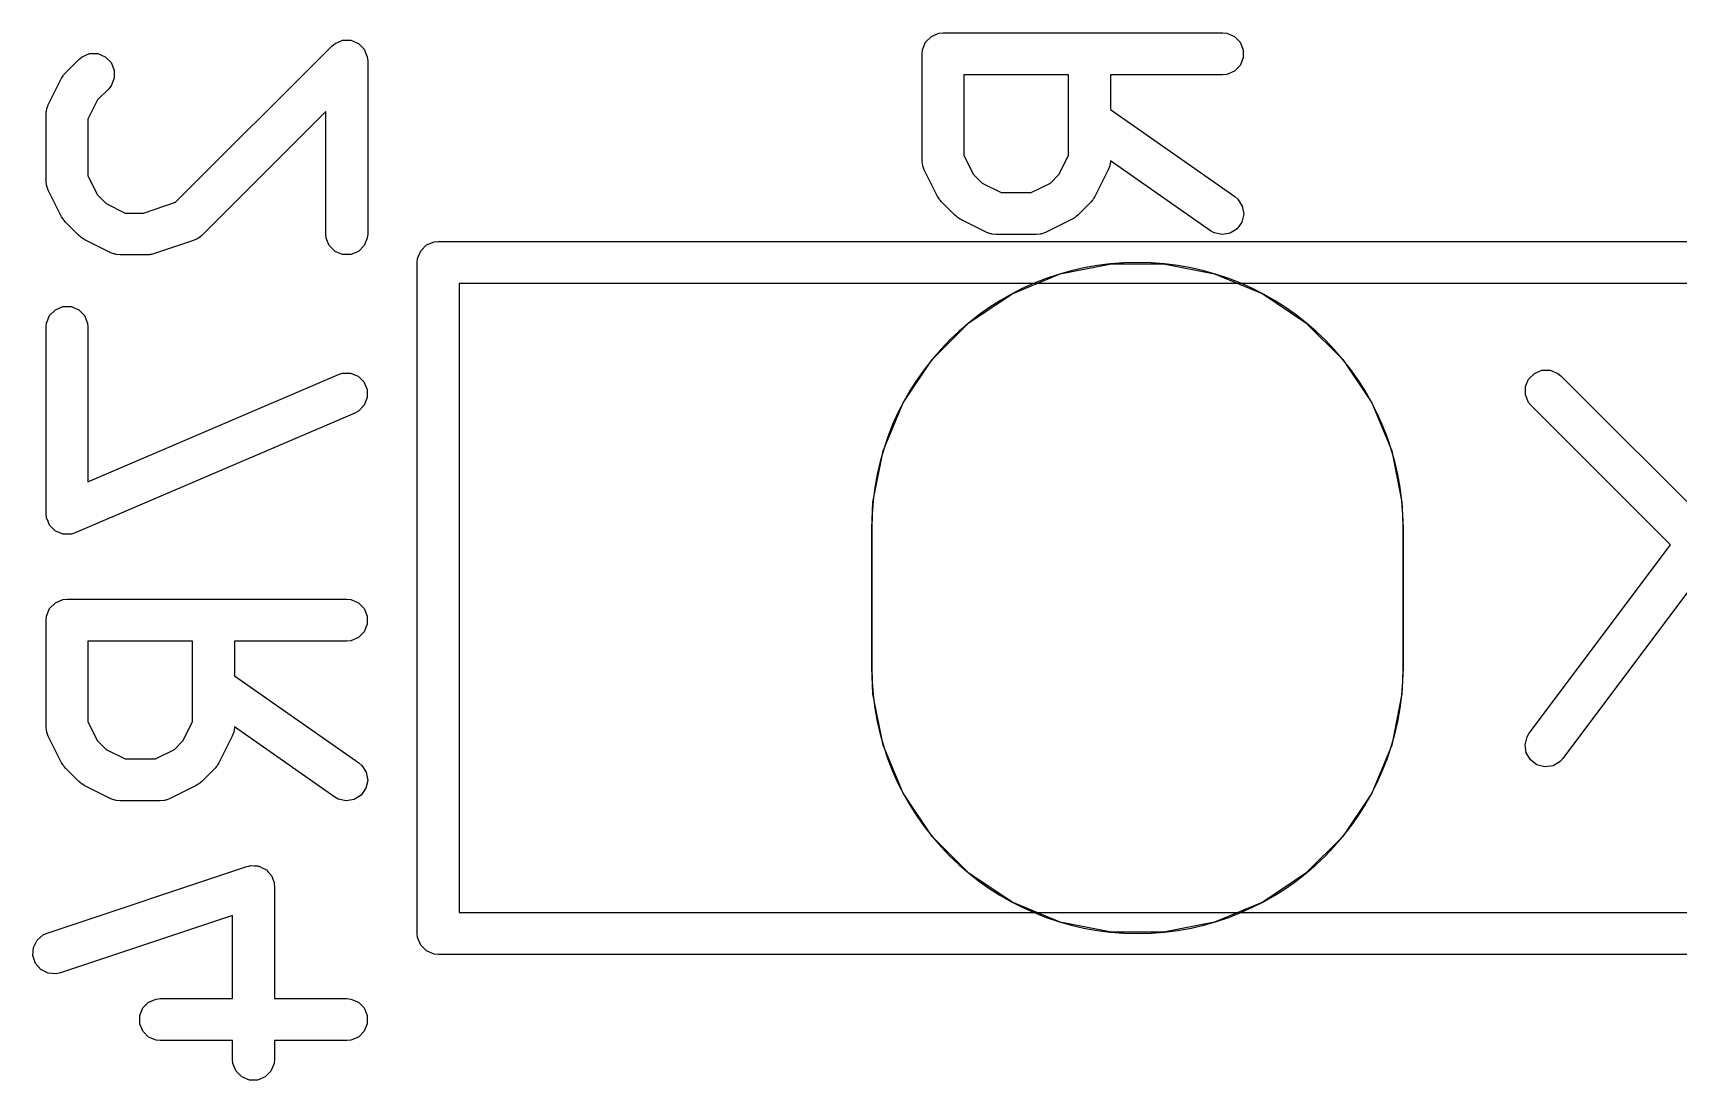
# Model space of a CAD drawing. Extents: x 0.29 to 2.1, y 0.2 to 2.1.
# Drawn here: x 1.2973 to 1.5289, y 0.5857 to 0.7331 of the extents above; entities that cross this region are included whole.
import ezdxf

# ---------------------------------------------------------------- set-up
doc = ezdxf.new("R2010")
doc.units = 0
doc.header["$MEASUREMENT"] = 0
doc.layers.add('BLACK', color=7, linetype='CONTINUOUS')

msp = doc.modelspace()

# ---------------------------------------------------------------- linework, layer by layer
at = {"layer": 'BLACK', "linetype": 'CONTINUOUS'}
for p, q in [((1.33981, 0.73162), (1.34056, 0.73193)), ((1.34056, 0.73193), (1.34087, 0.73206)), ((1.34087, 0.73206), (1.34203, 0.73206)), ((1.34203, 0.73206), (1.34309, 0.73162)), ((1.42293, 0.73179), (1.42375, 0.73261)), ((1.42375, 0.73261), (1.42481, 0.73305)), ((1.42481, 0.73305), (1.42539, 0.7331)), ((1.42539, 0.7331), (1.46476, 0.7331)), ((1.46476, 0.7331), (1.46533, 0.73305)), ((1.46533, 0.73305), (1.4664, 0.73261)), ((1.4664, 0.73261), (1.46721, 0.73179)), ((1.30374, 0.72938), (1.30419, 0.72974)), ((1.30419, 0.72974), (1.30525, 0.73018)), ((1.30525, 0.73018), (1.30641, 0.73018)), ((1.30641, 0.73018), (1.30747, 0.72974)), ((1.30747, 0.72974), (1.30828, 0.72893)), ((1.31736, 0.70925), (1.33936, 0.73125)), ((1.33936, 0.73125), (1.33981, 0.73162)), ((1.34309, 0.73162), (1.3439, 0.7308)), ((1.3439, 0.7308), (1.34416, 0.73018)), ((1.34416, 0.73018), (1.34435, 0.72974)), ((1.34435, 0.72974), (1.3444, 0.72916)), ((1.42243, 0.73015), (1.42249, 0.73073)), ((1.42243, 0.71515), (1.42243, 0.73015)), ((1.42249, 0.73073), (1.42293, 0.73179)), ((1.46721, 0.73179), (1.46765, 0.73073)), ((1.46765, 0.72957), (1.46721, 0.72851)), ((1.46765, 0.73073), (1.46765, 0.72957)), ((1.30157, 0.72713), (1.30162, 0.72722)), ((1.30162, 0.72722), (1.30168, 0.72727)), ((1.30168, 0.72727), (1.30187, 0.7275)), ((1.30187, 0.7275), (1.30374, 0.72938)), ((1.30828, 0.72893), (1.30873, 0.72786)), ((1.30873, 0.72786), (1.30873, 0.72671)), ((1.3444, 0.72916), (1.3444, 0.70479)), ((1.44306, 0.7272), (1.42834, 0.7272)), ((1.42834, 0.7272), (1.42834, 0.71585)), ((1.44306, 0.71585), (1.44306, 0.7272)), ((1.46476, 0.7272), (1.44896, 0.7272)), ((1.44896, 0.7272), (1.44896, 0.72231)), ((1.46533, 0.72725), (1.46476, 0.7272)), ((1.4664, 0.7277), (1.46533, 0.72725)), ((1.46721, 0.72851), (1.4664, 0.7277)), ((1.29944, 0.72298), (1.30131, 0.72673)), ((1.30131, 0.72673), (1.30147, 0.72698)), ((1.30147, 0.72698), (1.3015, 0.72705)), ((1.3015, 0.72705), (1.30157, 0.72713)), ((1.30792, 0.7252), (1.30638, 0.72366)), ((1.30828, 0.72565), (1.30792, 0.7252)), ((1.30873, 0.72671), (1.30828, 0.72565)), ((1.29923, 0.72244), (1.29944, 0.72298)), ((1.30638, 0.72366), (1.30503, 0.72097)), ((1.29913, 0.72166), (1.29918, 0.72224)), ((1.29913, 0.71229), (1.29913, 0.72166)), ((1.29918, 0.72224), (1.29922, 0.72234)), ((1.29922, 0.72234), (1.29923, 0.72244)), ((1.30503, 0.72097), (1.30503, 0.71299)), ((1.3385, 0.72203), (1.32104, 0.70458)), ((1.3385, 0.70479), (1.3385, 0.72203)), ((1.44896, 0.72231), (1.46645, 0.71007)), ((1.42834, 0.71585), (1.42969, 0.71315)), ((1.44171, 0.71315), (1.44306, 0.71585)), ((1.42249, 0.71458), (1.42243, 0.71515)), ((1.42253, 0.71448), (1.42249, 0.71458)), ((1.42254, 0.71437), (1.42253, 0.71448)), ((1.42275, 0.71383), (1.42254, 0.71437)), ((1.42462, 0.71008), (1.42275, 0.71383)), ((1.44865, 0.71383), (1.44678, 0.71008)), ((1.44886, 0.71437), (1.44865, 0.71383)), ((1.4489, 0.71458), (1.44886, 0.71448)), ((1.44886, 0.71448), (1.44886, 0.71437)), ((1.44896, 0.71511), (1.4489, 0.71458)), ((1.46306, 0.70523), (1.44896, 0.71511)), ((1.29918, 0.71171), (1.29913, 0.71229)), ((1.29922, 0.71162), (1.29918, 0.71171)), ((1.29923, 0.71151), (1.29922, 0.71162)), ((1.29944, 0.71097), (1.29923, 0.71151)), ((1.30503, 0.71299), (1.30638, 0.71029)), ((1.42969, 0.71315), (1.43089, 0.71196)), ((1.43089, 0.71196), (1.43358, 0.71061)), ((1.43781, 0.71061), (1.44051, 0.71196)), ((1.44051, 0.71196), (1.44171, 0.71315)), ((1.30131, 0.70722), (1.29944, 0.71097)), ((1.30638, 0.71029), (1.30758, 0.70909)), ((1.30758, 0.70909), (1.31028, 0.70774)), ((1.31285, 0.70774), (1.31736, 0.70925)), ((1.42478, 0.70983), (1.42462, 0.71008)), ((1.42481, 0.70976), (1.42478, 0.70983)), ((1.42487, 0.70968), (1.42481, 0.70976)), ((1.42493, 0.70959), (1.42487, 0.70968)), ((1.42499, 0.70954), (1.42493, 0.70959)), ((1.42517, 0.70932), (1.42499, 0.70954)), ((1.42705, 0.70744), (1.42517, 0.70932)), ((1.43358, 0.71061), (1.43781, 0.71061)), ((1.44622, 0.70932), (1.44435, 0.70744)), ((1.44641, 0.70954), (1.44622, 0.70932)), ((1.44647, 0.70959), (1.44641, 0.70954)), ((1.44652, 0.70968), (1.44647, 0.70959)), ((1.44659, 0.70976), (1.44652, 0.70968)), ((1.44662, 0.70983), (1.44659, 0.70976)), ((1.44678, 0.71008), (1.44662, 0.70983)), ((1.46645, 0.71007), (1.46689, 0.7097)), ((1.46689, 0.7097), (1.46751, 0.70872)), ((1.46751, 0.70872), (1.46771, 0.70759)), ((1.30147, 0.70697), (1.30131, 0.70722)), ((1.3015, 0.7069), (1.30147, 0.70697)), ((1.30157, 0.70682), (1.3015, 0.7069)), ((1.30162, 0.70673), (1.30157, 0.70682)), ((1.30168, 0.70668), (1.30162, 0.70673)), ((1.30187, 0.70645), (1.30168, 0.70668)), ((1.30374, 0.70458), (1.30187, 0.70645)), ((1.31028, 0.70774), (1.31285, 0.70774)), ((1.42727, 0.70725), (1.42705, 0.70744)), ((1.42733, 0.7072), (1.42727, 0.70725)), ((1.42741, 0.70714), (1.42733, 0.7072)), ((1.4275, 0.70707), (1.42741, 0.70714)), ((1.42757, 0.70704), (1.4275, 0.70707)), ((1.42782, 0.70689), (1.42757, 0.70704)), ((1.43157, 0.70501), (1.42782, 0.70689)), ((1.44358, 0.70689), (1.43983, 0.70501)), ((1.44383, 0.70704), (1.44358, 0.70689)), ((1.4439, 0.70707), (1.44383, 0.70704)), ((1.44398, 0.70714), (1.4439, 0.70707)), ((1.44407, 0.7072), (1.44398, 0.70714)), ((1.44412, 0.70725), (1.44407, 0.7072)), ((1.44435, 0.70744), (1.44412, 0.70725)), ((1.46746, 0.70646), (1.4668, 0.70552)), ((1.46771, 0.70759), (1.46746, 0.70646)), ((1.30397, 0.70439), (1.30374, 0.70458)), ((1.30402, 0.70433), (1.30397, 0.70439)), ((1.30411, 0.70428), (1.30402, 0.70433)), ((1.30419, 0.70421), (1.30411, 0.70428)), ((1.30426, 0.70418), (1.30419, 0.70421)), ((1.30451, 0.70402), (1.30426, 0.70418)), ((1.30826, 0.70215), (1.30451, 0.70402)), ((1.32041, 0.7041), (1.31989, 0.70386)), ((1.32049, 0.70417), (1.32041, 0.7041)), ((1.32059, 0.70421), (1.32049, 0.70417)), ((1.32104, 0.70458), (1.32059, 0.70421)), ((1.33855, 0.70421), (1.3385, 0.70479)), ((1.33899, 0.70315), (1.33855, 0.70421)), ((1.34435, 0.70421), (1.3439, 0.70315)), ((1.3444, 0.70479), (1.34435, 0.70421)), ((1.43211, 0.70481), (1.43157, 0.70501)), ((1.43221, 0.7048), (1.43211, 0.70481)), ((1.43231, 0.70476), (1.43221, 0.7048)), ((1.43289, 0.7047), (1.43231, 0.70476)), ((1.43851, 0.7047), (1.43289, 0.7047)), ((1.43909, 0.70476), (1.43851, 0.7047)), ((1.43918, 0.7048), (1.43909, 0.70476)), ((1.43929, 0.70481), (1.43918, 0.7048)), ((1.43983, 0.70501), (1.43929, 0.70481)), ((1.46357, 0.70495), (1.46306, 0.70523)), ((1.46469, 0.7047), (1.46357, 0.70495)), ((1.46583, 0.7049), (1.46469, 0.7047)), ((1.4668, 0.70552), (1.46583, 0.7049)), ((1.3088, 0.70194), (1.30826, 0.70215)), ((1.3089, 0.70193), (1.3088, 0.70194)), ((1.309, 0.70189), (1.3089, 0.70193)), ((1.30958, 0.70184), (1.309, 0.70189)), ((1.31333, 0.70184), (1.30958, 0.70184)), ((1.31362, 0.70187), (1.31333, 0.70184)), ((1.3137, 0.70186), (1.31362, 0.70187)), ((1.3138, 0.70188), (1.3137, 0.70186)), ((1.3139, 0.70189), (1.3138, 0.70188)), ((1.31398, 0.70192), (1.3139, 0.70189)), ((1.31426, 0.70199), (1.31398, 0.70192)), ((1.31989, 0.70386), (1.31426, 0.70199)), ((1.33981, 0.70233), (1.33899, 0.70315)), ((1.34087, 0.70189), (1.33981, 0.70233)), ((1.34203, 0.70189), (1.34087, 0.70189)), ((1.34309, 0.70233), (1.34203, 0.70189)), ((1.3439, 0.70315), (1.34309, 0.70233)), ((1.35143, 0.70136), (1.35188, 0.70243)), ((1.35188, 0.70243), (1.35269, 0.70324)), ((1.35269, 0.70324), (1.35375, 0.70368)), ((1.35375, 0.70368), (1.35433, 0.70374)), ((1.35433, 0.70374), (1.55118, 0.70374)), ((1.35138, 0.70079), (1.35143, 0.70136)), ((1.35138, 0.6063), (1.35138, 0.70079)), ((1.4419, 0.69918), (1.44909, 0.70061)), ((1.44909, 0.70061), (1.45642, 0.70061)), ((1.45642, 0.70061), (1.46361, 0.69918)), ((1.35728, 0.69783), (1.35728, 0.60925)), ((1.54823, 0.69783), (1.35728, 0.69783)), ((1.43512, 0.69637), (1.4419, 0.69918)), ((1.46361, 0.69918), (1.47039, 0.69637)), ((1.42903, 0.6923), (1.43512, 0.69637)), ((1.47039, 0.69637), (1.47648, 0.6923)), ((1.29918, 0.69224), (1.29962, 0.69331)), ((1.29962, 0.69331), (1.30044, 0.69412)), ((1.30044, 0.69412), (1.3015, 0.69456)), ((1.3015, 0.69456), (1.30266, 0.69456)), ((1.30266, 0.69456), (1.30372, 0.69412)), ((1.30372, 0.69412), (1.30453, 0.69331)), ((1.30453, 0.69331), (1.30498, 0.69224)), ((1.29913, 0.69167), (1.29918, 0.69224)), ((1.29913, 0.66542), (1.29913, 0.69167)), ((1.30498, 0.69224), (1.30503, 0.69167)), ((1.30503, 0.69167), (1.30503, 0.6699)), ((1.42384, 0.68711), (1.42903, 0.6923)), ((1.47648, 0.6923), (1.48167, 0.68711)), ((1.41977, 0.68102), (1.42384, 0.68711)), ((1.48167, 0.68711), (1.48574, 0.68102)), ((1.50864, 0.68517), (1.5097, 0.68562)), ((1.5097, 0.68562), (1.51086, 0.68562)), ((1.51086, 0.68562), (1.51192, 0.68517)), ((1.30503, 0.6699), (1.34029, 0.68501)), ((1.34029, 0.68501), (1.34084, 0.68518)), ((1.34084, 0.68518), (1.34199, 0.6852)), ((1.34199, 0.6852), (1.34306, 0.68477)), ((1.34306, 0.68477), (1.34388, 0.68396)), ((1.34388, 0.68396), (1.34434, 0.6829)), ((1.50738, 0.6833), (1.50782, 0.68436)), ((1.50738, 0.68214), (1.50738, 0.6833)), ((1.50782, 0.68436), (1.50864, 0.68517)), ((1.51192, 0.68517), (1.51237, 0.68481)), ((1.51237, 0.68481), (1.5359, 0.66128)), ((1.34435, 0.68175), (1.34392, 0.68068)), ((1.34434, 0.6829), (1.34435, 0.68175)), ((1.41696, 0.67424), (1.41977, 0.68102)), ((1.48574, 0.68102), (1.48855, 0.67424)), ((1.50782, 0.68108), (1.50738, 0.68214)), ((1.50819, 0.68063), (1.50782, 0.68108)), ((1.34261, 0.67958), (1.30324, 0.66271)), ((1.34312, 0.67986), (1.34261, 0.67958)), ((1.34392, 0.68068), (1.34312, 0.67986)), ((1.52781, 0.66101), (1.50819, 0.68063)), ((1.41553, 0.66705), (1.41696, 0.67424)), ((1.48855, 0.67424), (1.48998, 0.66705)), ((1.41535, 0.66339), (1.41553, 0.66705)), ((1.48998, 0.66705), (1.49016, 0.66339)), ((1.29918, 0.66484), (1.29913, 0.66542)), ((1.29919, 0.66483), (1.29918, 0.66484)), ((1.29919, 0.66481), (1.29919, 0.66483)), ((1.29941, 0.6643), (1.29919, 0.66481)), ((1.29962, 0.66378), (1.29941, 0.6643)), ((1.29964, 0.66377), (1.29962, 0.66378)), ((1.29964, 0.66375), (1.29964, 0.66377)), ((1.30004, 0.66336), (1.29964, 0.66375)), ((1.30044, 0.66296), (1.30004, 0.66336)), ((1.30046, 0.66296), (1.30044, 0.66296)), ((1.30047, 0.66295), (1.30046, 0.66296)), ((1.30099, 0.66274), (1.30047, 0.66295)), ((1.3015, 0.66252), (1.30099, 0.66274)), ((1.30152, 0.66252), (1.3015, 0.66252)), ((1.30154, 0.66252), (1.30152, 0.66252)), ((1.3021, 0.66252), (1.30154, 0.66252)), ((1.30266, 0.66252), (1.3021, 0.66252)), ((1.30267, 0.66253), (1.30266, 0.66252)), ((1.30269, 0.66253), (1.30267, 0.66253)), ((1.30324, 0.66271), (1.30269, 0.66253)), ((1.41535, 0.6437), (1.41535, 0.66339)), ((1.41535, 0.66339), (1.41535, 0.6437)), ((1.49016, 0.66339), (1.49016, 0.6437)), ((1.49016, 0.6437), (1.49016, 0.66339)), ((1.50792, 0.63449), (1.52781, 0.66101)), ((1.53203, 0.6568), (1.51264, 0.63095)), ((1.30044, 0.65288), (1.3015, 0.65332)), ((1.3015, 0.65332), (1.30208, 0.65337)), ((1.30208, 0.65337), (1.34145, 0.65337)), ((1.34145, 0.65337), (1.34203, 0.65332)), ((1.34203, 0.65332), (1.34309, 0.65288)), ((1.29913, 0.65042), (1.29918, 0.651)), ((1.29918, 0.651), (1.29962, 0.65206)), ((1.29962, 0.65206), (1.30044, 0.65288)), ((1.34309, 0.65288), (1.3439, 0.65206)), ((1.3439, 0.65206), (1.34435, 0.651)), ((1.34435, 0.651), (1.34435, 0.64985)), ((1.29913, 0.63542), (1.29913, 0.65042)), ((1.3439, 0.64878), (1.34309, 0.64797)), ((1.34435, 0.64985), (1.3439, 0.64878)), ((1.31975, 0.64747), (1.30503, 0.64747)), ((1.30503, 0.64747), (1.30503, 0.63612)), ((1.31975, 0.63612), (1.31975, 0.64747)), ((1.34145, 0.64747), (1.32565, 0.64747)), ((1.32565, 0.64747), (1.32565, 0.64259)), ((1.34203, 0.64753), (1.34145, 0.64747)), ((1.34309, 0.64797), (1.34203, 0.64753)), ((1.32565, 0.64259), (1.34314, 0.63034)), ((1.41553, 0.64003), (1.41535, 0.6437)), ((1.49016, 0.6437), (1.48998, 0.64003)), ((1.41696, 0.63284), (1.41553, 0.64003)), ((1.48998, 0.64003), (1.48855, 0.63284)), ((1.29918, 0.63485), (1.29913, 0.63542)), ((1.29922, 0.63475), (1.29918, 0.63485)), ((1.29923, 0.63464), (1.29922, 0.63475)), ((1.29944, 0.6341), (1.29923, 0.63464)), ((1.30503, 0.63612), (1.30638, 0.63342)), ((1.3184, 0.63342), (1.31975, 0.63612)), ((1.32555, 0.63464), (1.32534, 0.6341)), ((1.32556, 0.63475), (1.32555, 0.63464)), ((1.3256, 0.63485), (1.32556, 0.63475)), ((1.32565, 0.63538), (1.3256, 0.63485)), ((1.33976, 0.62551), (1.32565, 0.63538)), ((1.30131, 0.63035), (1.29944, 0.6341)), ((1.30638, 0.63342), (1.30758, 0.63223)), ((1.3172, 0.63223), (1.3184, 0.63342)), ((1.32534, 0.6341), (1.32347, 0.63035)), ((1.41977, 0.62607), (1.41696, 0.63284)), ((1.48855, 0.63284), (1.48574, 0.62607)), ((1.50733, 0.63288), (1.50762, 0.634)), ((1.50749, 0.63174), (1.50733, 0.63288)), ((1.50762, 0.634), (1.50792, 0.63449)), ((1.30147, 0.63011), (1.30131, 0.63035)), ((1.3015, 0.63003), (1.30147, 0.63011)), ((1.30157, 0.62995), (1.3015, 0.63003)), ((1.30162, 0.62986), (1.30157, 0.62995)), ((1.30758, 0.63223), (1.31028, 0.63088)), ((1.31028, 0.63088), (1.31451, 0.63088)), ((1.31451, 0.63088), (1.3172, 0.63223)), ((1.32322, 0.62995), (1.32316, 0.62986)), ((1.32328, 0.63003), (1.32322, 0.62995)), ((1.32331, 0.63011), (1.32328, 0.63003)), ((1.32347, 0.63035), (1.32331, 0.63011)), ((1.34314, 0.63034), (1.34358, 0.62997)), ((1.34358, 0.62997), (1.3442, 0.629)), ((1.50808, 0.63075), (1.50749, 0.63174)), ((1.509, 0.63006), (1.50808, 0.63075)), ((1.51012, 0.62977), (1.509, 0.63006)), ((1.51126, 0.62993), (1.51012, 0.62977)), ((1.51225, 0.63052), (1.51126, 0.62993)), ((1.51264, 0.63095), (1.51225, 0.63052)), ((1.30168, 0.62981), (1.30162, 0.62986)), ((1.30187, 0.62959), (1.30168, 0.62981)), ((1.30374, 0.62771), (1.30187, 0.62959)), ((1.30397, 0.62753), (1.30374, 0.62771)), ((1.32104, 0.62771), (1.32081, 0.62753)), ((1.32292, 0.62959), (1.32104, 0.62771)), ((1.3231, 0.62981), (1.32292, 0.62959)), ((1.32316, 0.62986), (1.3231, 0.62981)), ((1.3444, 0.62786), (1.34415, 0.62674)), ((1.3442, 0.629), (1.3444, 0.62786)), ((1.30402, 0.62747), (1.30397, 0.62753)), ((1.30411, 0.62741), (1.30402, 0.62747)), ((1.30419, 0.62734), (1.30411, 0.62741)), ((1.30426, 0.62731), (1.30419, 0.62734)), ((1.30451, 0.62716), (1.30426, 0.62731)), ((1.30826, 0.62528), (1.30451, 0.62716)), ((1.32027, 0.62716), (1.31652, 0.62528)), ((1.32052, 0.62731), (1.32027, 0.62716)), ((1.32059, 0.62734), (1.32052, 0.62731)), ((1.32067, 0.62741), (1.32059, 0.62734)), ((1.32076, 0.62747), (1.32067, 0.62741)), ((1.32081, 0.62753), (1.32076, 0.62747)), ((1.34026, 0.62522), (1.33976, 0.62551)), ((1.34349, 0.62579), (1.34252, 0.62517)), ((1.34415, 0.62674), (1.34349, 0.62579)), ((1.42384, 0.61997), (1.41977, 0.62607)), ((1.48574, 0.62607), (1.48167, 0.61997)), ((1.3088, 0.62508), (1.30826, 0.62528)), ((1.3089, 0.62507), (1.3088, 0.62508)), ((1.309, 0.62503), (1.3089, 0.62507)), ((1.30958, 0.62497), (1.309, 0.62503)), ((1.3152, 0.62497), (1.30958, 0.62497)), ((1.31578, 0.62503), (1.3152, 0.62497)), ((1.31588, 0.62507), (1.31578, 0.62503)), ((1.31598, 0.62508), (1.31588, 0.62507)), ((1.31652, 0.62528), (1.31598, 0.62508)), ((1.34139, 0.62497), (1.34026, 0.62522)), ((1.34252, 0.62517), (1.34139, 0.62497)), ((1.42903, 0.61479), (1.42384, 0.61997)), ((1.48167, 0.61997), (1.47648, 0.61479)), ((1.29927, 0.60635), (1.32739, 0.61573)), ((1.32739, 0.61573), (1.32768, 0.61579)), ((1.32768, 0.61579), (1.32775, 0.61582)), ((1.32775, 0.61582), (1.32781, 0.61582)), ((1.32781, 0.61582), (1.32796, 0.61586)), ((1.32796, 0.61586), (1.32843, 0.61582)), ((1.32843, 0.61582), (1.3289, 0.61582)), ((1.3289, 0.61582), (1.329, 0.61578)), ((1.329, 0.61578), (1.32911, 0.61577)), ((1.32911, 0.61577), (1.32953, 0.61556)), ((1.32953, 0.61556), (1.32997, 0.61538)), ((1.32997, 0.61538), (1.33004, 0.61531)), ((1.33004, 0.61531), (1.33014, 0.61526)), ((1.33014, 0.61526), (1.33045, 0.6149)), ((1.33045, 0.6149), (1.33078, 0.61457)), ((1.33078, 0.61457), (1.33082, 0.61447)), ((1.33082, 0.61447), (1.33089, 0.61439)), ((1.33089, 0.61439), (1.33104, 0.61394)), ((1.33104, 0.61394), (1.33122, 0.6135)), ((1.43512, 0.61072), (1.42903, 0.61479)), ((1.47648, 0.61479), (1.47039, 0.61072)), ((1.33122, 0.6135), (1.33124, 0.61335)), ((1.33124, 0.61335), (1.33126, 0.6133)), ((1.33126, 0.6133), (1.33125, 0.61322)), ((1.33125, 0.61322), (1.33128, 0.61293)), ((1.33128, 0.61293), (1.33128, 0.59713)), ((1.35728, 0.60925), (1.54823, 0.60925)), ((1.4419, 0.60791), (1.43512, 0.61072)), ((1.47039, 0.61072), (1.46361, 0.60791)), ((1.32537, 0.60883), (1.30114, 0.60075)), ((1.32537, 0.59713), (1.32537, 0.60883)), ((1.44909, 0.60648), (1.4419, 0.60791)), ((1.46361, 0.60791), (1.45642, 0.60648)), ((1.29736, 0.60433), (1.29787, 0.60536)), ((1.29787, 0.60536), (1.29874, 0.60612)), ((1.29874, 0.60612), (1.29927, 0.60635)), ((1.35143, 0.60572), (1.35138, 0.6063)), ((1.35188, 0.60466), (1.35143, 0.60572)), ((1.35269, 0.60384), (1.35188, 0.60466)), ((1.45642, 0.60648), (1.44909, 0.60648)), ((1.29728, 0.60318), (1.29736, 0.60433)), ((1.29764, 0.60209), (1.29728, 0.60318)), ((1.35375, 0.6034), (1.35269, 0.60384)), ((1.35433, 0.60335), (1.35375, 0.6034)), ((1.55118, 0.60335), (1.35433, 0.60335)), ((1.29839, 0.60122), (1.29764, 0.60209)), ((1.29942, 0.6007), (1.29839, 0.60122)), ((1.30057, 0.60062), (1.29942, 0.6007)), ((1.30114, 0.60075), (1.30057, 0.60062)), ((1.31231, 0.59475), (1.31275, 0.59582)), ((1.31275, 0.59582), (1.31356, 0.59663)), ((1.31356, 0.59663), (1.31463, 0.59707)), ((1.31463, 0.59707), (1.3152, 0.59713)), ((1.3152, 0.59713), (1.32537, 0.59713)), ((1.33128, 0.59713), (1.34145, 0.59713)), ((1.34145, 0.59713), (1.34203, 0.59707)), ((1.34203, 0.59707), (1.34309, 0.59663)), ((1.34309, 0.59663), (1.3439, 0.59582)), ((1.3439, 0.59582), (1.34435, 0.59475)), ((1.31231, 0.5936), (1.31231, 0.59475)), ((1.31275, 0.59254), (1.31231, 0.5936)), ((1.34435, 0.5936), (1.3439, 0.59254)), ((1.34435, 0.59475), (1.34435, 0.5936)), ((1.31356, 0.59172), (1.31275, 0.59254)), ((1.31463, 0.59128), (1.31356, 0.59172)), ((1.3152, 0.59123), (1.31463, 0.59128)), ((1.32537, 0.59123), (1.3152, 0.59123)), ((1.32537, 0.58855), (1.32537, 0.59123)), ((1.34145, 0.59123), (1.33128, 0.59123)), ((1.33128, 0.59123), (1.33128, 0.58855)), ((1.34203, 0.59128), (1.34145, 0.59123)), ((1.34309, 0.59172), (1.34203, 0.59128)), ((1.3439, 0.59254), (1.34309, 0.59172)), ((1.32543, 0.58798), (1.32537, 0.58855)), ((1.33128, 0.58855), (1.33122, 0.58798)), ((1.32587, 0.58691), (1.32543, 0.58798)), ((1.32669, 0.5861), (1.32587, 0.58691)), ((1.32775, 0.58566), (1.32669, 0.5861)), ((1.32997, 0.5861), (1.3289, 0.58566)), ((1.33078, 0.58691), (1.32997, 0.5861)), ((1.33122, 0.58798), (1.33078, 0.58691)), ((1.3289, 0.58566), (1.32775, 0.58566))]:
    msp.add_line(p, q, dxfattribs=at)
at = {"layer": 'BLACK'}
for centre, start, end in [((1.45276, 0.66339), 0, 180), ((1.45276, 0.6437), -180, 0)]:
    msp.add_arc(centre, 0.0374, start, end, dxfattribs=at)

doc.saveas('drawing.dxf')
